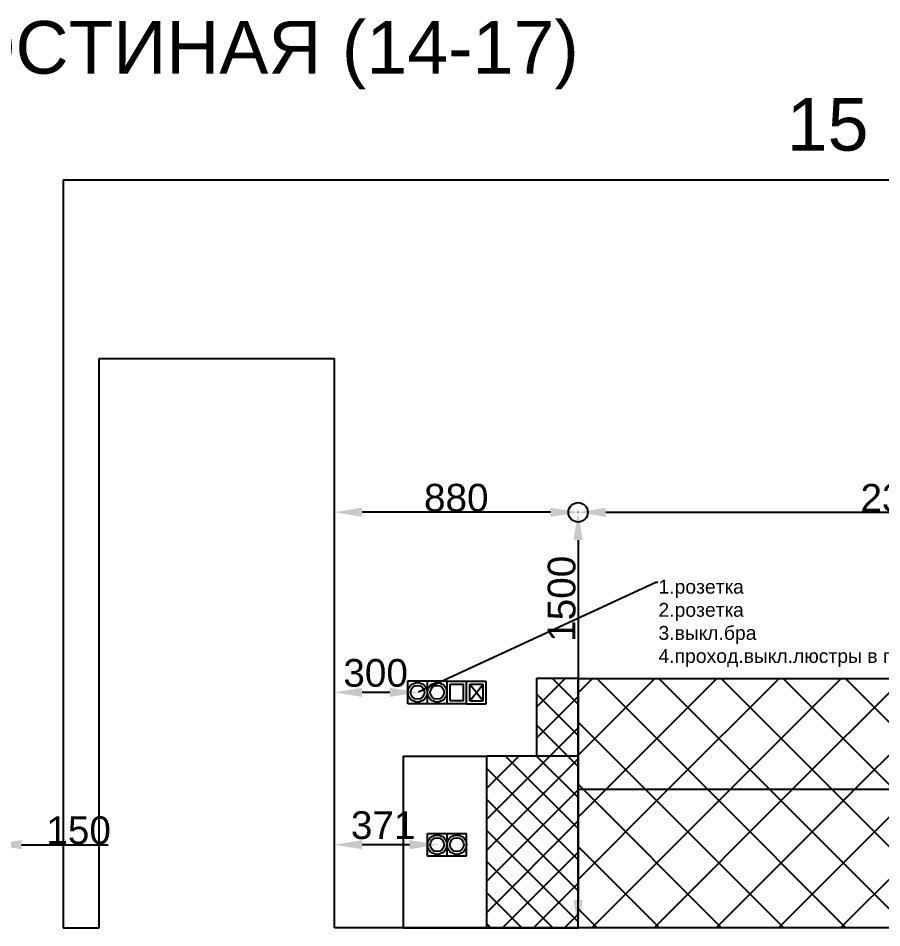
# Model space of a CAD drawing. Header units: millimetres. Extents: x -37601 to 54898, y -46061 to 6743.
# Drawn here: x 18522 to 21641, y -17296 to -14013 of the extents above; entities that cross this region are included whole.
import ezdxf
from ezdxf import colors
from ezdxf.entities.mleader import LeaderData, LeaderLine
from ezdxf.math import Vec2, Vec3

# ---------------------------------------------------------------- set-up
doc = ezdxf.new("R2010")
doc.units = ezdxf.units.MM
for name, color, linetype in [('мебель', 5, 'Continuous'), ('нумерация стен', 7, 'Continuous'), ('размеры', 7, 'Continuous'), ('светильники и розетки', 18, 'Continuous'), ('стены двери окна', 7, 'Continuous')]:
    doc.layers.add(name, color=color, linetype=linetype)
doc.styles.get("Standard").update_dxf_attribs({"font": 'arial.ttf', "height": 100})
doc.dimstyles.new('ISO-25', dxfattribs={"dimtxt": 100, "dimasz": 100, "dimexe": 1.25, "dimexo": 0.625, "dimtad": 1, "dimtxsty": 'Standard', "dimcen": 2.5, "dimadec": 0, "dimazin": 0, "dimtfac": 1, "dimtmove": 0, "dimatfit": 3, "dimfxl": 1, "dimarcsym": 0})
pattern_1 = [(45, (-500, 0), (-112.2532, 112.2532), []), (135, (-500, 0), (-112.2532, -112.2532), [])]
pattern_2 = [(45, (52578.58, -30900.214), (-56.1266, 56.1266), []), (135, (52578.58, -30900.214), (-56.1266, -56.1266), [])]

# ---------------------------------------------------------------- blocks, each defined once
blk = doc.blocks.new('*D44')
at = {"layer": 'Defpoints', "color": 0, "transparency": 16777216}
for p in [(20544.2, -15796.5), (20544.2, -17296.5), (20544.2, -17296.5)]:
    blk.add_point(p, dxfattribs=at)
at = {"layer": 'размеры', "color": 0, "lineweight": -2, "transparency": 16777216}
for p, q in [((20543.6, -15796.5), (20542.9, -15796.5)), ((20544.2, -15896.5), (20544.2, -17196.5)), ((20543.6, -17296.5), (20542.9, -17296.5))]:
    blk.add_line(p, q, dxfattribs=at)
at = {"layer": 'размеры', "color": 0, "transparency": 16777216}
for points in [[(20527.5, -15896.5), (20560.8, -15896.5), (20544.2, -15796.5)], [(20527.5, -17196.5), (20560.8, -17196.5), (20544.2, -17296.5)]]:
    blk.add_solid(points, dxfattribs=at)
at = {"layer": 'размеры', "color": 0, "transparency": 16777216, "insert": (20485.2, -16108.7), "char_height": 100, "attachment_point": 5, "rotation": 90}
blk.add_mtext('1500', dxfattribs=at)
blk = doc.blocks.new('диванная группа')
at = {"layer": 'мебель'}
h = blk.add_hatch(dxfattribs=at)
h.set_pattern_fill('ANSI37', color=256, scale=50)
h.set_pattern_definition(pattern_1)
h.paths.add_polyline_path([(-32284.4, 14503.8), (-32284.4, 14223.8), (-32284.4, 14103.8), (-29934.4, 14103.8), (-29934.4, 14223.8), (-29934.4, 14503.8)])
h = blk.add_hatch(dxfattribs=at)
h.set_pattern_fill('ANSI37', color=256, scale=50)
h.set_pattern_definition(pattern_1)
h.paths.add_polyline_path([(-29934.4, 14103.8), (-32284.4, 14103.8), (-32284.4, 13603.8), (-29934.4, 13603.8)])
for p, q in [((-32284.4, 14503.8), (-29934.4, 14503.8)), ((-32914.4, 13603.8), (-32914.4, 14223.8)), ((-32914.4, 14223.8), (-32614.4, 14223.8)), ((-32614.4, 13603.8), (-32614.4, 14223.8)), ((-32284.4, 14223.8), (-32614.4, 14223.8)), ((-32284.4, 14103.8), (-29934.4, 14103.8)), ((-32614.4, 13603.8), (-32914.4, 13603.8)), ((-32614.4, 13603.8), (-32284.4, 13603.8))]:
    blk.add_line(p, q, dxfattribs=at)
blk = doc.blocks.new('*D60')
at = {"layer": 'Defpoints', "color": 0, "transparency": 16777216}
for p in [(20544.2, -15796.1), (22894.2, -15796.1), (22894.2, -15796.5)]:
    blk.add_point(p, dxfattribs=at)
at = {"layer": 'размеры', "color": 0, "lineweight": -2, "transparency": 16777216}
for p, q in [((20544.2, -15796.7), (20544.2, -15797.7)), ((20644.2, -15796.5), (22794.2, -15796.5)), ((22894.2, -15796.7), (22894.2, -15797.7))]:
    blk.add_line(p, q, dxfattribs=at)
at = {"layer": 'размеры', "color": 0, "transparency": 16777216}
for points in [[(20644.2, -15779.8), (20644.2, -15813.1), (20544.2, -15796.5)], [(22794.2, -15779.8), (22794.2, -15813.1), (22894.2, -15796.5)]]:
    blk.add_solid(points, dxfattribs=at)
at = {"layer": 'размеры', "color": 0, "transparency": 16777216, "insert": (21719.2, -15744.7), "char_height": 100, "attachment_point": 5}
blk.add_mtext('2350', dxfattribs=at)
blk = doc.blocks.new('двойной выключатель')
at = {"layer": 'светильники и розетки'}
for p, q in [((-33541.5, -5602.7), (-33541.5, -5520.7)), ((-33541.5, -5520.7), (-33470.5, -5520.7)), ((-33541.5, -5602.7), (-33541.5, -5520.7)), ((-33541.5, -5520.7), (-33470.5, -5520.7)), ((-33530.5, -5591.7), (-33530.5, -5531.7)), ((-33530.5, -5531.7), (-33481.5, -5531.7)), ((-33481.5, -5591.7), (-33481.5, -5531.7)), ((-33470.5, -5602.7), (-33470.5, -5520.7)), ((-33470.5, -5520.7), (-33399.5, -5520.7)), ((-33470.5, -5602.7), (-33470.5, -5520.7)), ((-33470.5, -5520.7), (-33399.5, -5520.7)), ((-33459.5, -5591.7), (-33459.5, -5531.7)), ((-33459.5, -5531.7), (-33410.5, -5531.7)), ((-33410.5, -5591.7), (-33410.5, -5531.7)), ((-33399.5, -5602.7), (-33399.5, -5520.7)), ((-33399.5, -5602.7), (-33399.5, -5520.7)), ((-33470.5, -5602.7), (-33541.5, -5602.7)), ((-33470.5, -5602.7), (-33541.5, -5602.7)), ((-33481.5, -5591.7), (-33530.5, -5591.7)), ((-33470.5, -5602.7), (-33399.5, -5602.7)), ((-33470.5, -5602.7), (-33399.5, -5602.7)), ((-33459.5, -5591.7), (-33410.5, -5591.7))]:
    blk.add_line(p, q, dxfattribs=at)
blk = doc.blocks.new('*D81')
at = {"layer": 'Defpoints', "color": 0, "transparency": 16777216}
for p in [(19664.2, -16446.5), (19664.2, -16446.5), (19964.2, -16446.5)]:
    blk.add_point(p, dxfattribs=at)
at = {"layer": 'размеры', "color": 0, "lineweight": -2, "transparency": 16777216}
for p, q in [((19664.2, -16445.8), (19664.2, -16445.2)), ((19864.2, -16446.5), (19764.2, -16446.5)), ((19964.2, -16445.8), (19964.2, -16445.2))]:
    blk.add_line(p, q, dxfattribs=at)
at = {"layer": 'размеры', "color": 0, "transparency": 16777216}
for points in [[(19764.2, -16429.8), (19764.2, -16463.1), (19664.2, -16446.5)], [(19864.2, -16429.8), (19864.2, -16463.1), (19964.2, -16446.5)]]:
    blk.add_solid(points, dxfattribs=at)
at = {"layer": 'размеры', "color": 0, "transparency": 16777216, "insert": (19812.9, -16376.9), "char_height": 100, "attachment_point": 5}
blk.add_mtext('300', dxfattribs=at)
blk = doc.blocks.new('*D82')
at = {"layer": 'Defpoints', "color": 0, "transparency": 16777216}
for p in [(19664.2, -16996.5), (19664.2, -16996.5), (20035.2, -16996.5)]:
    blk.add_point(p, dxfattribs=at)
at = {"layer": 'размеры', "color": 0, "lineweight": -2, "transparency": 16777216}
for p, q in [((19664.2, -16995.8), (19664.2, -16995.2)), ((19935.2, -16996.5), (19764.2, -16996.5)), ((20035.2, -16995.8), (20035.2, -16995.2))]:
    blk.add_line(p, q, dxfattribs=at)
at = {"layer": 'размеры', "color": 0, "transparency": 16777216}
for points in [[(19764.2, -16979.8), (19764.2, -17013.1), (19664.2, -16996.5)], [(19935.2, -16979.8), (19935.2, -17013.1), (20035.2, -16996.5)]]:
    blk.add_solid(points, dxfattribs=at)
at = {"layer": 'размеры', "color": 0, "transparency": 16777216, "insert": (19840.3, -16926.4), "char_height": 100, "attachment_point": 5}
blk.add_mtext('371', dxfattribs=at)
blk = doc.blocks.new('*D83')
at = {"layer": 'Defpoints', "color": 0, "transparency": 16777216}
for p in [(19664.2, -15796.1), (19664.2, -15796.1), (20544.2, -15796.1)]:
    blk.add_point(p, dxfattribs=at)
at = {"layer": 'размеры', "color": 0, "lineweight": -2, "transparency": 16777216}
for p, q in [((19664.2, -15795.5), (19664.2, -15794.9)), ((20544.2, -15795.5), (20544.2, -15794.9)), ((20444.2, -15796.1), (19764.2, -15796.1))]:
    blk.add_line(p, q, dxfattribs=at)
at = {"layer": 'размеры', "color": 0, "transparency": 16777216}
for points in [[(19764.2, -15779.5), (19764.2, -15812.8), (19664.2, -15796.1)], [(20444.2, -15779.5), (20444.2, -15812.8), (20544.2, -15796.1)]]:
    blk.add_solid(points, dxfattribs=at)
at = {"layer": 'размеры', "color": 0, "transparency": 16777216, "insert": (20104.2, -15744.4), "char_height": 100, "attachment_point": 5}
blk.add_mtext('880', dxfattribs=at)
blk = doc.blocks.new('двойник')
at = {"layer": 'светильники и розетки'}
for p, q in [((-28427.4, 30340.8), (-28427.4, 30422.8)), ((-28427.4, 30422.8), (-28356.4, 30422.8)), ((-28356.4, 30340.8), (-28356.4, 30422.8)), ((-28356.4, 30340.8), (-28356.4, 30422.8)), ((-28356.4, 30422.8), (-28285.4, 30422.8)), ((-28285.4, 30340.8), (-28285.4, 30422.8)), ((-28356.4, 30340.8), (-28427.4, 30340.8)), ((-28285.4, 30340.8), (-28356.4, 30340.8))]:
    blk.add_line(p, q, dxfattribs=at)
for centre, radius in [((-28391.9, 30381.8), 35), ((-28320.9, 30381.8), 35), ((-28391.9, 30381.8), 25), ((-28320.9, 30381.8), 25)]:
    blk.add_circle(centre, radius, dxfattribs=at)
blk = doc.blocks.new('*D139')
at = {"layer": 'Defpoints', "color": 0, "transparency": 16777216}
for p in [(18284.2, -16996.5), (18434.2, -16996.5), (18434.2, -16996.5)]:
    blk.add_point(p, dxfattribs=at)
at = {"layer": 'размеры', "color": 0, "lineweight": -2, "transparency": 16777216}
for p, q in [((18184.2, -16996.5), (18084.2, -16996.5)), ((18284.2, -16996.5), (18434.2, -16996.5)), ((18284.2, -16997.1), (18284.2, -16997.7)), ((18434.2, -16997.1), (18434.2, -16997.7)), ((18534.2, -16996.5), (18846.6, -16996.5))]:
    blk.add_line(p, q, dxfattribs=at)
at = {"layer": 'размеры', "color": 0, "transparency": 16777216}
for points in [[(18184.2, -16979.8), (18184.2, -17013.1), (18284.2, -16996.5)], [(18534.2, -16979.8), (18534.2, -17013.1), (18434.2, -16996.5)]]:
    blk.add_solid(points, dxfattribs=at)
at = {"layer": 'размеры', "color": 0, "transparency": 16777216, "insert": (18740.4, -16944.8), "char_height": 100, "attachment_point": 5}
blk.add_mtext('150', dxfattribs=at)

msp = doc.modelspace()

# ---------------------------------------------------------------- hatches: boundary and pattern name
at = {"layer": 'мебель'}
h = msp.add_hatch(dxfattribs=at)
h.set_pattern_fill('ANSI37', color=256, scale=25)
h.set_pattern_definition(pattern_2)
h.paths.add_polyline_path([(20544.181, -16396.452), (20394.181, -16396.452), (20394.181, -16676.452), (20544.181, -16676.452)])
h = msp.add_hatch(dxfattribs=at)
h.set_pattern_fill('ANSI37', color=256, scale=25)
h.set_pattern_definition(pattern_2)
h.paths.add_polyline_path([(20544.181, -16676.452), (20214.181, -16676.452), (20214.181, -17296.452), (20544.181, -17296.452)])
h.paths.add_polyline_path([(23224.181, -16676.452), (22894.181, -16676.452), (22894.181, -17296.452), (23214.181, -17296.452), (23224.181, -17296.452)])

# ---------------------------------------------------------------- linework, layer by layer
at = {"layer": 'мебель', "color": 0}
for p, q in [((20544.181, -16396.452), (20394.181, -16396.452)), ((20394.181, -16396.452), (20394.181, -16676.452))]:
    msp.add_line(p, q, dxfattribs=at)
at = {"layer": 'мебель'}
for p, q in [((20544.181, -16676.452), (20544.181, -16396.452)), ((20544.181, -17296.452), (20544.181, -16676.452))]:
    msp.add_line(p, q, dxfattribs=at)
at = {"layer": 'размеры', "color": 0}
msp.add_line((19664.181, -17296.451), (19664.181, -16546.451), dxfattribs=at)
at = {"layer": 'размеры'}
msp.add_line((19914.181, -17296.451), (20214.181, -17296.451), dxfattribs=at)
at = {"layer": 'светильники и розетки'}
for p, q in [((20152.681, -16416.451), (20201.681, -16476.451)), ((20152.681, -16476.451), (20201.681, -16416.451))]:
    msp.add_line(p, q, dxfattribs=at)
msp.add_circle((20544.181, -15796.451), 35, dxfattribs=at)
at = {"layer": 'стены двери окна'}
for p, q in [((18684.181, -14596.451), (24154.181, -14596.451)), ((18684.181, -14596.451), (18684.181, -17296.451)), ((18814.181, -17296.451), (18814.181, -15241.451)), ((18814.181, -15241.451), (19664.181, -15241.451)), ((19664.181, -17296.451), (19664.181, -15241.451)), ((18684.181, -17296.451), (18814.181, -17296.451)), ((24154.181, -17296.451), (19664.181, -17296.451))]:
    msp.add_line(p, q, dxfattribs=at)

# ---------------------------------------------------------------- block references
at = {"layer": 'мебель'}
msp.add_blockref('диванная группа', (52828.578, -30900.214), dxfattribs=at)
at = {"layer": 'размеры'}
msp.add_blockref('двойной выключатель', (53612.184, -10884.75), dxfattribs=at)
at = {"layer": 'светильники и розетки'}
for p in [(48356.078, -46828.205), (48427.078, -47378.205)]:
    msp.add_blockref('двойник', p, dxfattribs=at)

# ---------------------------------------------------------------- texts
at = {"layer": 'нумерация стен', "char_height": 190, "attachment_point": 1}
for s, width, insert in [('ГОСТИНАЯ (14-17)', 2852.52343, (18162.231, -14022.712)), ('15', 340.26469, (21297.378, -14300.693))]:
    msp.add_mtext_dynamic_manual_height_columns(s, width=width, gutter_width=500, heights=[0], dxfattribs=dict(at, insert=insert))

# ---------------------------------------------------------------- dimensions: what is measured, and where the dimension line sits
at = {"layer": 'размеры'}
for base, p1, p2, picture, middle in [((19664.181, -15796.117), (20544.181, -15796.117), (19664.181, -15796.117), '*D83', (20104.181, -15744.435)), ((18434.181, -16996.451), (18284.181, -16996.451), (18434.181, -16996.451), '*D139', (18740.399, -16944.769))]:
    dim = msp.add_linear_dim(base=base, p1=p1, p2=p2, dimstyle='ISO-25', dxfattribs=at)
    dim.commit()
    dim.dimension.update_dxf_attribs({"geometry": picture, "text_midpoint": middle})
at = {"layer": 'размеры', "color": 0}
dim = msp.add_linear_dim(base=(22894.181, -15796.451), p1=(20544.181, -15796.117), p2=(22894.181, -15796.117), dimstyle='ISO-25', dxfattribs=at)
dim.commit()
dim.dimension.update_dxf_attribs({"geometry": '*D60', "text_midpoint": (21719.181, -15744.735)})
at = {"layer": 'размеры'}
dim = msp.add_linear_dim(base=(20544.181, -17296.451), p1=(20544.181, -15796.451), p2=(20544.181, -17296.451), angle=90, dimstyle='ISO-25', override={"dimtmove": 2}, dxfattribs=at)
dim.commit()
dim.dimension.update_dxf_attribs({"geometry": '*D44', "text_midpoint": (20485.188, -16108.658), "dimtype": 160})
for base, p1, p2, picture, middle in [((19664.181, -16446.451), (19964.181, -16446.451), (19664.181, -16446.451), '*D81', (19812.922, -16376.854)), ((19664.181, -16996.451), (20035.181, -16996.451), (19664.181, -16996.451), '*D82', (19840.347, -16926.4))]:
    dim = msp.add_linear_dim(base=base, p1=p1, p2=p2, dimstyle='ISO-25', override={"dimtmove": 2}, dxfattribs=at)
    dim.commit()
    dim.dimension.update_dxf_attribs({"geometry": picture, "text_midpoint": middle, "dimtype": 160})

# ---------------------------------------------------------------- leaders
at = {"layer": 'светильники и розетки'}
ml = msp.add_multileader_mtext('Standard', dxfattribs=at)
ml.set_content('{\\H12.5x;1.розетка\\P2.розетка\\P3.выкл.бра\\P4.проход.выкл.люстры в гостиной}', color=256)
ml.set_leader_properties()
ml.build(insert=Vec2(0, 0))
ctx = ml.context
ctx.base_point, ctx.plane_origin, ctx.plane_x_axis, ctx.plane_y_axis = Vec3(20832.241, -16049.089), Vec3(19964.181, -16446.451), Vec3(1, 0, 0), Vec3(0, 1, 0)
notes = []
notes.append((ctx, [(0, (1, 1, 0), (20824.241, -16049.089), (1, 0, 0), 8, [(0, [(19964.181, -16446.451)], 0, [])])]))
ctx.mtext.insert, ctx.mtext.text_direction, ctx.mtext.flow_direction = Vec3(20834.241, -16040.148), Vec3(1, 0, 0), 5
for ctx, leaders in notes:
    for number, flags, end, landing, length, lines in leaders:
        leader = LeaderData()
        leader.index, (leader.has_last_leader_line, leader.has_dogleg_vector, leader.attachment_direction) = number, flags
        leader.last_leader_point, leader.dogleg_vector, leader.dogleg_length = Vec3(end), Vec3(landing), length
        for number, points, colour, breaks in lines:
            line = LeaderLine()
            line.index, line.vertices, line.color, line.breaks = number, Vec3.list(points), colors.encode_raw_color(colour), breaks
            leader.lines.append(line)
        ctx.leaders.append(leader)

doc.saveas('drawing.dxf')
